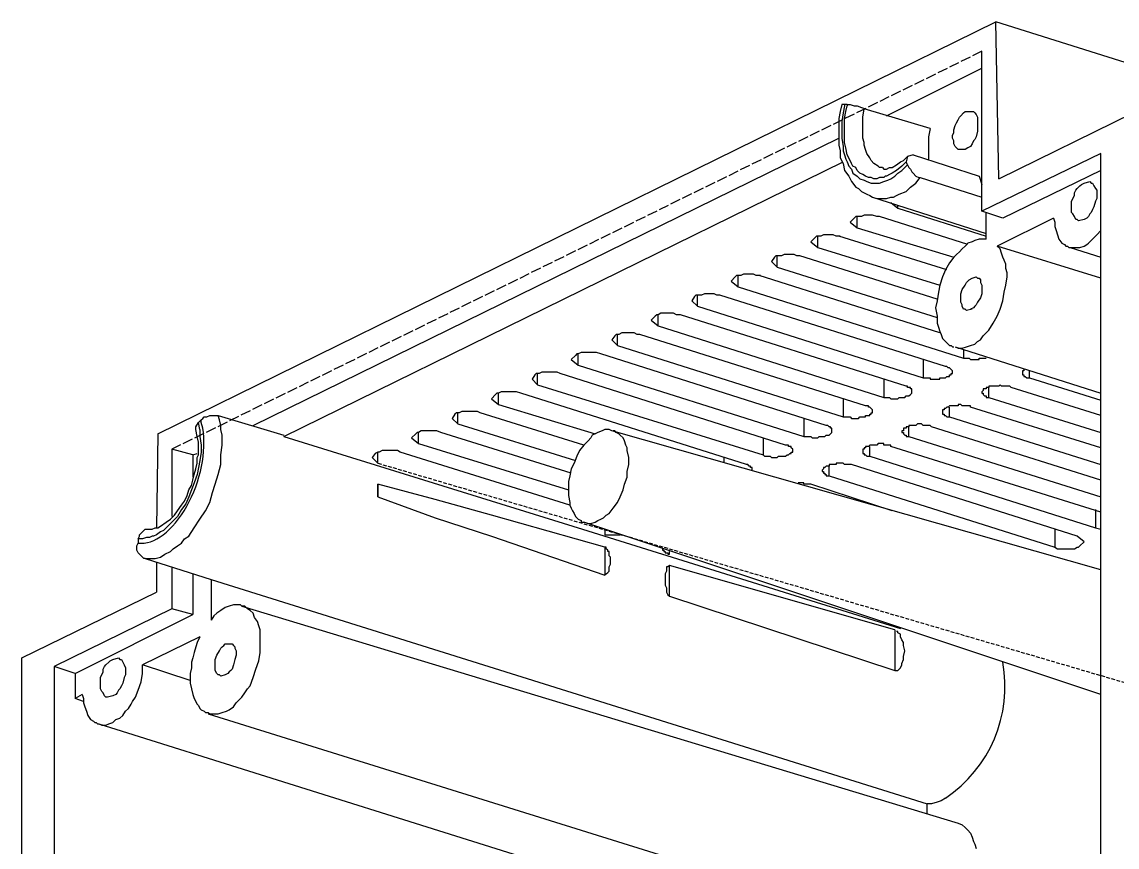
# Model space of a CAD drawing. Header units: millimetres. Extents: x 2689 to 2999, y 977 to 1485.
# Drawn here: x 2688.6 to 2756.8, y 1113.9 to 1165.3 of the extents above; entities that cross this region are included whole.
import ezdxf

# ---------------------------------------------------------------- set-up
doc = ezdxf.new("R2010")
doc.units = ezdxf.units.MM
doc.linetypes.add('PDF_IMPORT', pattern=[1, 0.8, -0.2])
doc.layers.add('PDF_几何图形', color=7, linetype='Continuous')

msp = doc.modelspace()

# ---------------------------------------------------------------- linework, layer by layer
at = {"layer": 'PDF_几何图形', "lineweight": -3}
for points in [[(2697.025, 1139.628), (2749.212, 1165.285)], [(2793.021, 1151.497), (2749.212, 1165.285)], [(2749.386, 1155.511), (2749.212, 1165.285)], [(2748.339, 1153.504), (2748.339, 1163.453)], [(2742.405, 1159.438), (2748.339, 1162.406)], [(2739.787, 1160.137), (2739.612, 1160.137), (2739.525, 1159.7), (2739.437, 1159.264), (2739.437, 1158.915), (2739.437, 1158.478), (2739.437, 1158.042), (2739.437, 1157.606), (2739.525, 1157.257), (2739.525, 1156.82), (2739.699, 1156.471), (2739.787, 1156.035), (2740.048, 1155.686), (2740.223, 1155.337), (2740.485, 1154.988), (2740.659, 1154.9), (2740.834, 1154.726), (2741.008, 1154.639), (2741.183, 1154.551), (2741.357, 1154.464), (2741.532, 1154.377)], [(2739.961, 1160.137), (2739.787, 1160.137)], [(2739.787, 1160.137), (2739.787, 1160.049)], [(2739.961, 1160.137), (2739.961, 1160.049)], [(2739.961, 1160.137), (2740.136, 1160.137), (2740.397, 1160.049), (2740.572, 1160.049), (2740.834, 1159.962), (2741.096, 1159.875)], [(2739.787, 1160.049), (2739.699, 1159.613), (2739.612, 1159.089), (2739.612, 1158.566), (2739.612, 1158.042), (2739.699, 1157.519), (2739.699, 1157.257), (2739.787, 1156.995), (2739.874, 1156.733), (2739.961, 1156.559), (2740.048, 1156.297), (2740.223, 1156.122), (2740.31, 1155.86), (2740.572, 1155.686), (2740.747, 1155.511), (2741.008, 1155.424), (2741.183, 1155.337), (2741.445, 1155.25), (2741.706, 1155.25), (2741.968, 1155.25), (2742.23, 1155.337), (2742.492, 1155.424), (2742.666, 1155.511), (2742.928, 1155.686), (2743.103, 1155.86), (2743.365, 1156.035), (2743.714, 1156.384)], [(2743.626, 1156.559), (2743.365, 1156.297), (2743.016, 1156.035), (2742.754, 1155.86), (2742.579, 1155.773), (2742.405, 1155.686), (2742.317, 1155.686), (2742.23, 1155.599), (2742.143, 1155.599), (2741.968, 1155.599), (2741.794, 1155.511), (2741.619, 1155.511), (2741.445, 1155.599), (2741.27, 1155.599), (2741.096, 1155.686), (2740.921, 1155.773), (2740.747, 1155.86), (2740.572, 1156.035), (2740.485, 1156.209), (2740.31, 1156.297), (2740.223, 1156.471), (2740.136, 1156.646), (2739.961, 1156.995), (2739.874, 1157.431), (2739.787, 1157.78), (2739.787, 1158.129), (2739.787, 1158.566), (2739.787, 1158.915), (2739.787, 1159.264), (2739.874, 1159.7), (2739.961, 1160.049)], [(2742.143, 1156.209), (2741.968, 1156.209), (2741.881, 1156.297), (2741.619, 1156.471), (2741.445, 1156.646), (2741.357, 1156.82), (2741.183, 1157.082), (2741.096, 1157.344), (2741.008, 1157.606), (2741.008, 1157.78), (2740.921, 1158.042), (2740.921, 1158.304), (2740.921, 1158.828), (2740.921, 1159.351), (2741.008, 1159.875)], [(2745.11, 1158.653), (2741.008, 1159.875)], [(2746.943, 1157.344), (2746.855, 1157.344), (2746.768, 1157.431), (2746.681, 1157.519), (2746.594, 1157.693), (2746.594, 1157.868), (2746.506, 1158.042), (2746.506, 1158.217), (2746.594, 1158.391), (2746.594, 1158.566), (2746.681, 1158.828), (2746.768, 1159.002), (2746.855, 1159.177), (2746.943, 1159.351), (2747.03, 1159.438), (2747.204, 1159.613), (2747.292, 1159.7)], [(2747.641, 1159.7), (2747.728, 1159.7), (2747.815, 1159.7), (2747.903, 1159.613), (2747.99, 1159.526), (2748.077, 1159.351), (2748.077, 1159.177), (2748.077, 1159.002), (2748.077, 1158.828), (2748.077, 1158.653), (2748.077, 1158.478), (2747.99, 1158.129), (2747.903, 1157.955), (2747.815, 1157.868), (2747.728, 1157.693), (2747.641, 1157.519), (2747.466, 1157.431), (2747.292, 1157.344)], [(2747.292, 1159.7), (2747.728, 1159.7)], [(2749.386, 1155.511), (2757.764, 1159.613)], [(2745.11, 1158.653), (2745.023, 1158.129), (2745.023, 1157.693), (2745.023, 1157.169), (2745.023, 1156.733)], [(2702.959, 1140.152), (2739.437, 1158.042)], [(2743.452, 1156.646), (2743.714, 1156.908)], [(2743.714, 1156.908), (2743.626, 1156.559)], [(2744.063, 1156.995), (2743.714, 1156.908)], [(2744.063, 1156.995), (2748.164, 1155.686)], [(2747.292, 1157.344), (2746.943, 1157.344)], [(2755.757, 1157.082), (2748.339, 1153.504)], [(2755.757, 1036.651), (2755.757, 1157.082)], [(2704.879, 1139.454), (2739.699, 1156.559)], [(2742.143, 1156.209), (2742.23, 1156.122), (2742.405, 1156.122), (2742.579, 1156.209), (2742.754, 1156.209), (2743.016, 1156.384), (2743.277, 1156.559)], [(2743.277, 1156.559), (2743.452, 1156.646)], [(2743.714, 1156.384), (2743.626, 1156.559)], [(2743.714, 1156.384), (2743.801, 1156.209), (2743.888, 1156.122), (2743.975, 1155.948), (2744.063, 1155.86), (2744.237, 1155.686), (2744.412, 1155.599), (2744.499, 1155.599)], [(2755.757, 1156.035), (2749.648, 1153.068)], [(2743.19, 1154.551), (2743.626, 1154.726), (2743.888, 1154.988), (2744.237, 1155.25), (2744.499, 1155.599)], [(2744.499, 1155.599), (2748.339, 1154.377)], [(2748.164, 1155.686), (2748.339, 1155.162)], [(2755.059, 1155.337), (2755.146, 1155.25), (2755.233, 1155.25), (2755.32, 1155.075), (2755.408, 1154.9), (2755.495, 1154.813), (2755.495, 1154.639), (2755.495, 1154.464), (2755.495, 1154.29), (2755.408, 1154.115), (2755.32, 1153.766), (2755.233, 1153.591), (2755.146, 1153.417), (2755.059, 1153.33), (2754.971, 1153.155), (2754.884, 1153.068), (2754.71, 1152.981)], [(2754.71, 1155.25), (2755.059, 1155.337)], [(2754.361, 1152.893), (2754.273, 1152.981), (2754.186, 1152.981), (2754.099, 1153.155), (2754.011, 1153.33), (2753.924, 1153.417), (2753.924, 1153.591), (2753.924, 1153.766), (2753.924, 1153.941), (2753.924, 1154.115), (2754.099, 1154.464), (2754.099, 1154.639), (2754.186, 1154.813), (2754.273, 1154.9), (2754.448, 1155.075), (2754.535, 1155.162), (2754.71, 1155.25)], [(2741.532, 1154.377), (2741.794, 1154.29), (2741.968, 1154.29), (2742.23, 1154.29), (2742.405, 1154.29), (2742.666, 1154.377), (2742.841, 1154.377), (2743.016, 1154.464), (2743.19, 1154.551)], [(2741.532, 1154.377), (2748.601, 1152.108)], [(2742.666, 1154.028), (2743.103, 1153.679)], [(2743.103, 1153.679), (2743.103, 1153.853)], [(2743.103, 1153.679), (2748.601, 1151.933)], [(2749.648, 1153.068), (2748.339, 1153.504)], [(2748.601, 1151.759), (2748.601, 1153.417)], [(2740.397, 1153.068), (2740.136, 1152.806)], [(2740.136, 1152.806), (2740.572, 1152.457)], [(2741.968, 1153.155), (2741.794, 1153.155), (2741.532, 1153.242), (2741.183, 1153.242), (2741.008, 1153.242), (2740.834, 1153.155), (2740.572, 1153.155), (2740.485, 1153.155), (2740.397, 1153.068)], [(2740.572, 1152.457), (2740.572, 1153.155)], [(2747.466, 1151.41), (2741.968, 1153.155)], [(2752.79, 1153.068), (2749.299, 1151.322)], [(2752.79, 1153.068), (2752.877, 1152.806), (2752.877, 1152.544), (2752.964, 1152.282), (2753.051, 1152.021), (2753.139, 1151.759), (2753.313, 1151.497), (2753.488, 1151.41), (2753.575, 1151.322), (2753.662, 1151.322), (2753.75, 1151.235), (2753.837, 1151.235)], [(2754.71, 1152.981), (2754.361, 1152.893)], [(2739.525, 1151.933), (2739.263, 1151.933), (2739.088, 1152.021), (2738.739, 1152.021), (2738.478, 1152.021), (2738.303, 1151.933), (2738.128, 1151.933), (2738.041, 1151.933), (2737.954, 1151.846)], [(2738.128, 1151.235), (2738.128, 1151.933)], [(2746.157, 1149.839), (2739.437, 1151.933)], [(2740.572, 1152.457), (2746.594, 1150.624)], [(2754.71, 1151.322), (2754.884, 1151.41), (2754.971, 1151.497), (2755.233, 1151.759), (2755.495, 1152.021), (2755.757, 1152.282)], [(2737.954, 1151.846), (2737.692, 1151.584)], [(2737.692, 1151.584), (2738.128, 1151.235)], [(2738.128, 1151.235), (2745.721, 1148.879)], [(2747.728, 1151.584), (2747.466, 1151.497), (2747.292, 1151.322), (2747.117, 1151.148), (2746.943, 1150.973), (2746.768, 1150.799), (2746.594, 1150.624), (2746.332, 1150.275), (2746.07, 1149.839), (2745.895, 1149.403), (2745.721, 1148.879), (2745.634, 1148.443), (2745.546, 1147.919), (2745.459, 1147.483), (2745.546, 1146.959), (2745.546, 1146.784), (2745.546, 1146.523), (2745.634, 1146.261), (2745.721, 1145.999), (2745.808, 1145.824), (2745.895, 1145.563), (2746.07, 1145.388), (2746.244, 1145.214), (2746.332, 1145.126), (2746.419, 1145.126), (2746.506, 1145.039), (2746.594, 1145.039)], [(2746.681, 1145.039), (2746.855, 1144.952), (2747.117, 1144.952), (2747.379, 1145.039), (2747.641, 1145.126), (2747.903, 1145.214), (2748.077, 1145.388), (2748.252, 1145.475), (2748.426, 1145.737), (2748.601, 1145.912), (2748.775, 1146.086), (2749.037, 1146.523), (2749.299, 1146.959), (2749.473, 1147.395), (2749.648, 1147.919), (2749.735, 1148.443), (2749.822, 1148.879), (2749.91, 1149.403), (2749.91, 1149.664), (2749.822, 1149.926), (2749.822, 1150.188), (2749.735, 1150.45), (2749.648, 1150.624), (2749.561, 1150.886), (2749.473, 1151.148), (2749.299, 1151.322)], [(2748.601, 1151.759), (2748.513, 1151.759), (2748.339, 1151.759), (2748.164, 1151.759), (2747.903, 1151.671), (2747.728, 1151.584)], [(2755.757, 1149.315), (2749.299, 1151.322)], [(2753.837, 1151.235), (2754.011, 1151.235), (2754.273, 1151.235), (2754.448, 1151.235), (2754.71, 1151.322)], [(2753.837, 1151.235), (2755.757, 1150.624)], [(2735.423, 1150.624), (2735.249, 1150.362)], [(2736.994, 1150.712), (2736.819, 1150.712), (2736.645, 1150.799), (2736.209, 1150.799), (2736.034, 1150.799), (2735.859, 1150.712), (2735.598, 1150.712), (2735.51, 1150.712), (2735.423, 1150.624)], [(2735.598, 1150.013), (2735.598, 1150.712)], [(2745.546, 1148.006), (2736.994, 1150.712)], [(2735.249, 1150.362), (2735.598, 1150.013)], [(2735.598, 1150.013), (2745.546, 1146.872)], [(2732.98, 1149.403), (2732.718, 1149.141)], [(2734.55, 1149.49), (2734.289, 1149.49), (2734.114, 1149.577), (2733.765, 1149.577), (2733.503, 1149.577), (2733.329, 1149.49), (2733.154, 1149.49), (2733.067, 1149.49), (2732.98, 1149.402)], [(2733.154, 1148.792), (2733.154, 1149.49)], [(2745.721, 1145.912), (2734.463, 1149.49)], [(2747.379, 1147.308), (2747.292, 1147.395), (2747.204, 1147.395), (2747.117, 1147.57), (2747.117, 1147.657), (2747.03, 1147.832), (2747.03, 1147.919), (2747.03, 1148.093), (2747.03, 1148.355), (2747.117, 1148.617), (2747.292, 1148.879), (2747.379, 1149.053), (2747.466, 1149.141), (2747.553, 1149.228), (2747.728, 1149.315)], [(2747.99, 1149.403), (2748.077, 1149.315), (2748.164, 1149.315), (2748.252, 1149.228), (2748.252, 1149.053), (2748.339, 1148.879), (2748.339, 1148.792), (2748.339, 1148.617), (2748.339, 1148.355), (2748.252, 1148.093), (2748.077, 1147.832), (2747.99, 1147.657), (2747.903, 1147.57), (2747.815, 1147.483), (2747.641, 1147.395)], [(2747.728, 1149.315), (2747.99, 1149.403)], [(2732.718, 1149.141), (2733.154, 1148.792)], [(2733.154, 1148.792), (2747.204, 1144.341)], [(2730.449, 1148.181), (2730.274, 1147.919)], [(2730.274, 1147.919), (2730.623, 1147.57)], [(2732.02, 1148.268), (2731.845, 1148.268), (2731.671, 1148.355), (2731.234, 1148.355), (2731.06, 1148.355), (2730.885, 1148.268), (2730.623, 1148.268), (2730.536, 1148.268), (2730.449, 1148.181)], [(2730.623, 1147.57), (2730.623, 1148.268)], [(2746.07, 1143.817), (2732.02, 1148.268)], [(2730.623, 1147.57), (2744.674, 1143.119)], [(2747.728, 1147.395), (2747.379, 1147.308)], [(2728.005, 1146.959), (2727.743, 1146.697)], [(2727.743, 1146.697), (2728.18, 1146.348)], [(2729.576, 1147.046), (2729.314, 1147.046), (2729.14, 1147.134), (2728.791, 1147.134), (2728.529, 1147.134), (2728.354, 1147.134), (2728.18, 1147.046), (2728.092, 1147.046), (2728.005, 1146.959)], [(2728.18, 1146.348), (2728.18, 1147.046)], [(2743.626, 1142.595), (2729.576, 1147.046)], [(2727.045, 1145.824), (2726.871, 1145.824), (2726.696, 1145.912), (2726.26, 1145.912), (2726.085, 1145.912), (2725.911, 1145.912), (2725.736, 1145.824), (2725.562, 1145.824), (2725.474, 1145.737)], [(2725.649, 1145.126), (2725.649, 1145.824)], [(2741.096, 1141.374), (2727.045, 1145.824)], [(2728.18, 1146.348), (2742.23, 1141.897)], [(2725.474, 1145.737), (2725.3, 1145.475)], [(2725.3, 1145.475), (2725.649, 1145.126)], [(2725.649, 1145.126), (2739.699, 1140.676)], [(2723.031, 1144.515), (2722.769, 1144.254)], [(2724.602, 1144.603), (2724.34, 1144.69), (2724.165, 1144.69), (2723.816, 1144.69), (2723.554, 1144.69), (2723.38, 1144.69), (2723.205, 1144.603), (2723.118, 1144.603), (2723.031, 1144.515)], [(2723.205, 1143.905), (2723.205, 1144.603)], [(2738.652, 1140.152), (2724.602, 1144.603)], [(2746.681, 1145.039), (2755.757, 1142.159)], [(2747.204, 1144.865), (2747.204, 1144.341)], [(2722.769, 1144.254), (2723.205, 1143.905)], [(2723.205, 1143.905), (2737.256, 1139.454)], [(2744.674, 1144.254), (2744.674, 1143.119)], [(2744.674, 1143.119), (2744.761, 1143.119), (2744.848, 1143.119), (2744.935, 1143.119), (2745.023, 1143.119), (2745.11, 1143.119), (2745.11, 1143.032), (2745.197, 1143.032), (2745.285, 1143.032), (2745.372, 1143.032), (2745.459, 1143.032), (2745.546, 1143.032), (2745.634, 1143.032), (2745.721, 1143.032), (2745.721, 1143.119), (2745.808, 1143.119), (2745.895, 1143.119), (2745.983, 1143.119), (2746.07, 1143.119), (2746.157, 1143.206), (2746.244, 1143.206), (2746.332, 1143.206), (2746.332, 1143.294), (2746.419, 1143.294), (2746.419, 1143.381), (2746.506, 1143.381), (2746.506, 1143.468), (2746.506, 1143.555), (2746.419, 1143.643), (2746.332, 1143.73), (2746.244, 1143.73), (2746.157, 1143.817), (2746.07, 1143.817)], [(2747.204, 1144.341), (2747.292, 1144.341), (2747.379, 1144.341), (2747.466, 1144.341), (2747.553, 1144.341), (2747.641, 1144.254), (2747.728, 1144.254), (2747.815, 1144.254), (2747.903, 1144.254), (2747.99, 1144.254), (2748.077, 1144.254), (2748.164, 1144.254), (2748.164, 1144.341), (2748.252, 1144.341), (2748.339, 1144.341), (2748.426, 1144.341), (2748.513, 1144.341), (2748.601, 1144.341)], [(2720.5, 1143.294), (2720.326, 1143.032)], [(2722.071, 1143.381), (2721.896, 1143.468), (2721.722, 1143.468), (2721.285, 1143.468), (2721.111, 1143.468), (2720.936, 1143.468), (2720.762, 1143.381), (2720.587, 1143.381), (2720.5, 1143.294)], [(2720.675, 1142.683), (2720.675, 1143.381)], [(2736.121, 1138.93), (2722.071, 1143.381)], [(2750.957, 1143.643), (2750.957, 1143.555), (2750.87, 1143.555), (2750.87, 1143.468), (2750.87, 1143.381), (2750.87, 1143.294), (2750.957, 1143.294), (2750.957, 1143.206), (2751.044, 1143.206), (2751.132, 1143.119), (2751.219, 1143.119), (2751.306, 1143.119)], [(2751.306, 1143.119), (2751.306, 1143.555)], [(2751.306, 1143.119), (2755.757, 1141.723)], [(2720.326, 1143.032), (2720.675, 1142.683)], [(2720.675, 1142.683), (2734.725, 1138.319)], [(2742.23, 1143.032), (2742.23, 1141.897)], [(2742.23, 1141.897), (2742.317, 1141.897), (2742.405, 1141.897), (2742.492, 1141.897), (2742.579, 1141.897), (2742.666, 1141.81), (2742.754, 1141.81), (2742.841, 1141.81), (2742.928, 1141.81), (2743.016, 1141.81), (2743.103, 1141.81), (2743.19, 1141.897), (2743.277, 1141.897), (2743.365, 1141.897), (2743.452, 1141.897), (2743.539, 1141.897), (2743.626, 1141.985), (2743.714, 1141.985), (2743.801, 1141.985), (2743.888, 1142.072), (2743.975, 1142.159), (2743.975, 1142.246), (2743.975, 1142.334), (2743.975, 1142.421), (2743.888, 1142.421), (2743.888, 1142.508), (2743.801, 1142.508), (2743.714, 1142.508), (2743.714, 1142.595), (2743.626, 1142.595)], [(2750.172, 1142.508), (2750.084, 1142.595), (2749.997, 1142.595), (2749.91, 1142.595), (2749.822, 1142.595), (2749.735, 1142.595), (2749.648, 1142.595), (2749.561, 1142.595), (2749.473, 1142.683), (2749.386, 1142.595), (2749.299, 1142.595), (2749.212, 1142.595), (2749.124, 1142.595), (2749.037, 1142.595), (2748.95, 1142.595), (2748.863, 1142.595), (2748.775, 1142.595), (2748.775, 1142.508), (2748.688, 1142.508), (2748.601, 1142.508), (2748.601, 1142.421), (2748.513, 1142.421), (2748.426, 1142.421), (2748.426, 1142.334), (2748.339, 1142.246), (2748.339, 1142.159), (2748.426, 1142.159), (2748.426, 1142.072), (2748.513, 1141.985), (2748.601, 1141.985), (2748.601, 1141.897), (2748.688, 1141.897), (2748.775, 1141.897)], [(2748.775, 1141.897), (2748.775, 1142.508)], [(2755.757, 1140.763), (2750.172, 1142.508)], [(2718.057, 1142.072), (2717.795, 1141.81)], [(2717.795, 1141.81), (2718.231, 1141.461)], [(2719.627, 1142.159), (2719.366, 1142.246), (2719.191, 1142.246), (2718.842, 1142.246), (2718.58, 1142.246), (2718.406, 1142.246), (2718.231, 1142.159), (2718.144, 1142.159), (2718.057, 1142.072)], [(2718.231, 1141.461), (2718.231, 1142.159)], [(2733.678, 1137.708), (2719.627, 1142.159)], [(2739.699, 1141.81), (2739.699, 1140.676)], [(2748.775, 1141.897), (2755.757, 1139.716)], [(2717.097, 1140.937), (2716.922, 1141.025), (2716.747, 1141.025), (2716.311, 1141.025), (2716.137, 1141.025), (2715.962, 1141.025), (2715.788, 1140.937), (2715.613, 1140.937), (2715.526, 1140.85)], [(2718.231, 1141.461), (2724.253, 1139.628)], [(2739.699, 1140.676), (2739.787, 1140.676), (2739.874, 1140.676), (2739.961, 1140.676), (2740.048, 1140.676), (2740.136, 1140.676), (2740.223, 1140.588), (2740.31, 1140.588), (2740.397, 1140.588), (2740.485, 1140.588), (2740.572, 1140.588), (2740.659, 1140.588), (2740.747, 1140.676), (2740.834, 1140.676), (2740.921, 1140.676), (2741.008, 1140.676), (2741.096, 1140.676), (2741.096, 1140.763), (2741.183, 1140.763), (2741.27, 1140.763), (2741.357, 1140.763), (2741.357, 1140.85), (2741.445, 1140.85), (2741.445, 1140.937), (2741.532, 1140.937), (2741.532, 1141.025), (2741.532, 1141.112), (2741.445, 1141.199), (2741.357, 1141.286), (2741.27, 1141.286), (2741.27, 1141.374), (2741.183, 1141.374), (2741.096, 1141.374)], [(2747.641, 1141.286), (2747.641, 1141.374), (2747.553, 1141.374), (2747.466, 1141.374), (2747.379, 1141.374), (2747.292, 1141.374), (2747.204, 1141.374), (2747.117, 1141.374), (2747.03, 1141.461), (2746.943, 1141.461), (2746.855, 1141.461), (2746.855, 1141.374), (2746.768, 1141.374), (2746.681, 1141.374), (2746.594, 1141.374), (2746.506, 1141.374), (2746.419, 1141.374), (2746.332, 1141.374), (2746.244, 1141.286), (2746.157, 1141.286), (2746.07, 1141.199), (2745.983, 1141.199), (2745.983, 1141.112), (2745.895, 1141.112), (2745.895, 1141.025), (2745.895, 1140.937), (2745.895, 1140.85), (2745.983, 1140.85), (2745.983, 1140.763), (2746.07, 1140.763), (2746.157, 1140.676), (2746.244, 1140.676), (2746.332, 1140.676)], [(2746.332, 1140.676), (2746.332, 1141.286)], [(2755.757, 1138.756), (2747.641, 1141.286)], [(2697.461, 1132.123), (2697.81, 1132.298), (2697.985, 1132.472), (2698.246, 1132.647), (2698.508, 1132.821), (2698.683, 1133.083), (2698.945, 1133.258), (2699.294, 1133.781), (2699.643, 1134.305), (2699.992, 1134.829), (2700.254, 1135.352), (2700.428, 1135.963), (2700.603, 1136.487), (2700.777, 1137.098), (2700.952, 1137.708), (2700.952, 1138.319), (2701.039, 1138.93), (2701.039, 1139.541), (2700.952, 1139.89), (2700.952, 1140.152), (2700.865, 1140.501), (2700.777, 1140.763)], [(2699.381, 1139.89), (2699.381, 1140.065), (2699.555, 1140.326)], [(2699.73, 1140.501), (2699.555, 1140.326)], [(2699.643, 1139.89), (2699.555, 1140.326)], [(2699.73, 1140.501), (2699.817, 1140.588), (2699.905, 1140.676), (2700.079, 1140.676), (2700.254, 1140.763), (2700.341, 1140.763), (2700.515, 1140.763), (2700.69, 1140.763), (2700.777, 1140.763)], [(2699.73, 1140.326), (2699.73, 1140.501)], [(2699.817, 1139.977), (2699.73, 1140.326)], [(2700.777, 1140.763), (2704.879, 1139.541)], [(2715.526, 1140.85), (2715.351, 1140.588)], [(2715.351, 1140.588), (2715.7, 1140.239)], [(2715.7, 1140.239), (2715.7, 1140.937)], [(2723.554, 1138.93), (2717.097, 1140.937)], [(2737.256, 1140.588), (2737.256, 1139.454)], [(2746.332, 1140.676), (2755.757, 1137.708)], [(2699.643, 1139.89), (2699.643, 1139.454), (2699.73, 1138.93), (2699.73, 1138.494), (2699.643, 1137.97), (2699.555, 1137.534), (2699.468, 1137.098), (2699.294, 1136.574), (2699.119, 1136.138), (2698.945, 1135.701), (2698.77, 1135.265), (2698.508, 1134.916), (2698.246, 1134.479), (2697.897, 1134.13), (2697.548, 1133.781), (2697.374, 1133.607), (2697.199, 1133.52), (2696.937, 1133.345), (2696.763, 1133.258), (2696.676, 1133.258), (2696.501, 1133.17), (2696.327, 1133.17), (2696.065, 1133.083), (2695.803, 1133.083)], [(2699.555, 1138.319), (2699.555, 1138.668), (2699.555, 1139.105), (2699.468, 1139.454), (2699.381, 1139.89)], [(2714.653, 1139.716), (2714.391, 1139.803), (2714.217, 1139.803), (2713.868, 1139.803), (2713.606, 1139.803), (2713.431, 1139.803), (2713.257, 1139.716), (2713.169, 1139.716), (2713.082, 1139.628)], [(2713.257, 1139.017), (2713.257, 1139.716)], [(2722.769, 1137.185), (2714.653, 1139.716)], [(2715.7, 1140.239), (2723.031, 1137.97)], [(2724.427, 1139.716), (2724.253, 1139.628), (2724.078, 1139.541), (2723.991, 1139.367), (2723.816, 1139.192), (2723.554, 1138.93), (2723.293, 1138.581), (2723.118, 1138.232), (2722.944, 1137.796), (2722.769, 1137.447), (2722.682, 1137.01), (2722.595, 1136.661), (2722.595, 1136.225), (2722.595, 1135.789), (2722.682, 1135.352), (2722.682, 1135.178), (2722.769, 1135.003), (2722.856, 1134.829), (2722.944, 1134.654), (2723.031, 1134.479), (2723.205, 1134.305), (2723.38, 1134.218), (2723.38, 1134.13), (2723.467, 1134.13), (2723.554, 1134.13)], [(2725.3, 1139.803), (2725.125, 1139.89), (2724.864, 1139.89), (2724.689, 1139.803), (2724.427, 1139.716)], [(2724.427, 1134.218), (2724.602, 1134.305), (2724.776, 1134.392), (2724.951, 1134.567), (2725.125, 1134.654), (2725.387, 1135.003), (2725.649, 1135.352), (2725.823, 1135.701), (2725.998, 1136.138), (2726.085, 1136.487), (2726.26, 1136.923), (2726.26, 1137.272), (2726.347, 1137.708), (2726.347, 1138.145), (2726.26, 1138.581), (2726.26, 1138.756), (2726.173, 1138.93), (2726.085, 1139.192), (2725.998, 1139.367), (2725.823, 1139.541), (2725.736, 1139.628), (2725.562, 1139.716), (2725.474, 1139.803), (2725.387, 1139.803)], [(2755.757, 1131.163), (2725.3, 1139.803)], [(2737.256, 1139.454), (2737.343, 1139.454), (2737.43, 1139.454), (2737.518, 1139.454), (2737.605, 1139.454), (2737.692, 1139.454), (2737.779, 1139.367), (2737.867, 1139.367), (2737.954, 1139.367), (2738.041, 1139.367), (2738.128, 1139.367), (2738.216, 1139.454), (2738.303, 1139.454), (2738.39, 1139.454), (2738.478, 1139.454), (2738.565, 1139.454), (2738.652, 1139.541), (2738.739, 1139.541), (2738.827, 1139.541), (2738.914, 1139.628), (2739.001, 1139.716), (2739.001, 1139.803), (2739.001, 1139.89), (2739.001, 1139.977), (2738.914, 1139.977), (2738.914, 1140.065), (2738.827, 1140.065), (2738.739, 1140.152), (2738.652, 1140.152)], [(2745.197, 1140.065), (2745.11, 1140.152), (2745.023, 1140.152), (2744.935, 1140.152), (2744.848, 1140.152), (2744.761, 1140.152), (2744.674, 1140.152), (2744.586, 1140.239), (2744.499, 1140.239), (2744.412, 1140.239), (2744.325, 1140.239), (2744.237, 1140.152), (2744.15, 1140.152), (2744.063, 1140.152), (2743.975, 1140.152), (2743.888, 1140.152), (2743.801, 1140.152), (2743.801, 1140.065), (2743.714, 1140.065), (2743.626, 1140.065), (2743.626, 1139.977), (2743.539, 1139.977), (2743.452, 1139.977), (2743.452, 1139.89), (2743.452, 1139.803), (2743.365, 1139.803), (2743.365, 1139.716), (2743.452, 1139.716), (2743.452, 1139.628), (2743.539, 1139.541), (2743.626, 1139.541), (2743.626, 1139.454), (2743.714, 1139.454), (2743.801, 1139.454)], [(2743.801, 1139.454), (2743.801, 1140.065)], [(2755.757, 1136.748), (2745.197, 1140.065)], [(2697.025, 1139.628), (2696.937, 1133.781)], [(2704.879, 1139.454), (2723.467, 1133.694), (2743.277, 1127.498)], [(2713.082, 1139.628), (2712.82, 1139.367)], [(2712.82, 1139.367), (2713.257, 1139.017)], [(2713.257, 1139.017), (2722.595, 1136.138)], [(2734.725, 1139.367), (2734.725, 1138.319)], [(2742.666, 1138.843), (2742.666, 1138.93), (2742.579, 1138.93), (2742.492, 1138.93), (2742.405, 1138.93), (2742.317, 1138.93), (2742.23, 1138.93), (2742.23, 1139.017), (2742.143, 1139.017), (2742.056, 1139.017), (2741.968, 1139.017), (2741.881, 1139.017), (2741.794, 1138.93), (2741.706, 1138.93), (2741.619, 1138.93), (2741.532, 1138.93), (2741.445, 1138.93), (2741.357, 1138.93), (2741.27, 1138.843), (2741.183, 1138.843), (2741.096, 1138.843), (2741.096, 1138.756), (2741.008, 1138.756), (2741.008, 1138.668), (2740.921, 1138.668), (2740.921, 1138.581), (2740.921, 1138.494), (2740.921, 1138.407), (2741.008, 1138.407), (2741.008, 1138.319), (2741.096, 1138.319), (2741.183, 1138.232), (2741.27, 1138.232), (2741.357, 1138.232)], [(2743.801, 1139.454), (2755.757, 1135.701)], [(2699.206, 1138.319), (2697.897, 1138.668)], [(2697.897, 1138.668), (2697.897, 1134.479)], [(2699.206, 1138.319), (2699.468, 1138.407)], [(2699.206, 1138.319), (2699.206, 1136.923)], [(2699.468, 1138.145), (2699.555, 1138.319)], [(2710.551, 1138.407), (2710.377, 1138.145)], [(2712.122, 1138.494), (2711.948, 1138.581), (2711.773, 1138.581), (2711.337, 1138.581), (2711.162, 1138.581), (2710.988, 1138.581), (2710.813, 1138.494), (2710.726, 1138.494), (2710.551, 1138.407)], [(2710.726, 1137.796), (2710.726, 1138.494)], [(2722.682, 1135.178), (2712.122, 1138.494)], [(2734.725, 1138.319), (2734.812, 1138.232), (2734.899, 1138.232), (2734.987, 1138.232), (2735.074, 1138.232), (2735.161, 1138.232), (2735.249, 1138.145), (2735.336, 1138.145), (2735.423, 1138.145), (2735.51, 1138.145), (2735.598, 1138.145), (2735.685, 1138.232), (2735.772, 1138.232), (2735.859, 1138.232), (2735.947, 1138.232), (2736.034, 1138.232), (2736.121, 1138.232), (2736.209, 1138.319), (2736.296, 1138.319), (2736.383, 1138.407), (2736.47, 1138.407), (2736.47, 1138.494), (2736.558, 1138.494), (2736.558, 1138.581), (2736.558, 1138.668), (2736.47, 1138.756), (2736.47, 1138.843), (2736.383, 1138.843), (2736.296, 1138.843), (2736.296, 1138.93), (2736.209, 1138.93), (2736.121, 1138.93)], [(2741.357, 1138.232), (2741.357, 1138.843)], [(2755.757, 1134.741), (2742.666, 1138.843)], [(2696.501, 1133.694), (2696.676, 1133.694), (2696.85, 1133.781), (2697.025, 1133.781), (2697.199, 1133.869), (2697.548, 1134.13), (2697.81, 1134.305), (2698.072, 1134.567), (2698.246, 1134.829), (2698.508, 1135.178), (2698.683, 1135.439), (2698.857, 1135.789), (2698.945, 1136.138), (2699.119, 1136.399), (2699.206, 1136.748), (2699.294, 1137.098), (2699.381, 1137.447), (2699.468, 1137.796), (2699.468, 1138.145)], [(2710.377, 1138.145), (2710.726, 1137.796)], [(2732.281, 1138.145), (2732.281, 1137.883)], [(2734.027, 1137.359), (2734.027, 1137.447), (2734.027, 1137.534), (2733.94, 1137.534), (2733.94, 1137.621), (2733.852, 1137.621), (2733.765, 1137.708), (2733.678, 1137.708)], [(2740.223, 1137.708), (2740.136, 1137.708), (2740.048, 1137.708), (2739.961, 1137.708), (2739.874, 1137.708), (2739.787, 1137.708), (2739.699, 1137.796), (2739.612, 1137.796), (2739.525, 1137.796), (2739.437, 1137.796), (2739.35, 1137.796), (2739.263, 1137.796), (2739.263, 1137.708), (2739.176, 1137.708), (2739.088, 1137.708), (2739.001, 1137.708), (2738.914, 1137.708), (2738.827, 1137.708), (2738.827, 1137.621), (2738.739, 1137.621), (2738.652, 1137.621), (2738.565, 1137.534), (2738.478, 1137.534), (2738.478, 1137.447), (2738.39, 1137.359), (2738.39, 1137.272), (2738.478, 1137.272), (2738.478, 1137.185), (2738.565, 1137.185), (2738.565, 1137.098), (2738.652, 1137.098), (2738.652, 1137.01), (2738.739, 1137.01), (2738.827, 1137.01)], [(2738.827, 1137.01), (2738.827, 1137.621)], [(2754.273, 1133.258), (2740.223, 1137.708)], [(2741.357, 1138.232), (2755.408, 1133.781)], [(2738.827, 1137.01), (2752.877, 1132.56)], [(2710.726, 1135.701), (2710.726, 1136.487)], [(2724.864, 1132.56), (2717.795, 1134.567), (2714.304, 1135.527), (2710.726, 1136.487)], [(2710.726, 1136.487), (2710.726, 1136.399), (2710.726, 1136.312), (2710.726, 1136.225), (2710.726, 1136.05), (2710.726, 1135.963), (2710.726, 1135.876), (2710.726, 1135.701)], [(2737.692, 1136.487), (2737.605, 1136.487), (2737.518, 1136.487), (2737.43, 1136.487), (2737.343, 1136.487), (2737.256, 1136.487), (2737.256, 1136.574), (2737.168, 1136.574), (2737.081, 1136.574), (2736.994, 1136.574), (2736.907, 1136.574)], [(2742.754, 1134.829), (2737.692, 1136.487)], [(2710.726, 1135.701), (2714.304, 1134.392), (2717.795, 1133.258), (2724.864, 1130.814)], [(2755.408, 1134.916), (2755.408, 1133.781)], [(2723.554, 1134.13), (2723.816, 1134.043), (2723.991, 1134.043), (2724.253, 1134.13), (2724.427, 1134.218)], [(2695.803, 1133.083), (2695.89, 1133.258), (2695.89, 1133.345), (2695.977, 1133.432), (2696.065, 1133.52), (2696.152, 1133.607), (2696.239, 1133.694), (2696.414, 1133.694), (2696.501, 1133.694), (2696.588, 1133.694)], [(2755.757, 1123.396), (2723.554, 1134.13)], [(2724.864, 1133.694), (2724.864, 1133.432)], [(2752.877, 1133.694), (2752.877, 1132.56)], [(2755.408, 1133.781), (2755.757, 1133.694)], [(2696.239, 1131.861), (2696.152, 1131.861), (2696.065, 1131.949), (2695.977, 1132.036), (2695.89, 1132.123), (2695.803, 1132.21), (2695.716, 1132.385), (2695.716, 1132.56), (2695.716, 1132.647), (2695.803, 1132.821)], [(2695.803, 1133.083), (2695.803, 1132.821)], [(2724.864, 1133.432), (2724.864, 1133.345), (2724.951, 1133.345), (2725.038, 1133.345), (2725.125, 1133.345), (2725.213, 1133.345), (2725.3, 1133.345), (2725.387, 1133.345), (2725.474, 1133.345), (2725.562, 1133.345), (2725.649, 1133.345), (2725.736, 1133.345), (2725.823, 1133.345)], [(2754.71, 1132.909), (2754.273, 1133.258)], [(2754.448, 1132.647), (2754.71, 1132.909)], [(2724.864, 1132.56), (2724.864, 1130.814)], [(2724.864, 1130.814), (2724.951, 1130.901), (2725.038, 1130.989), (2725.125, 1131.076), (2725.125, 1131.338), (2725.213, 1131.512), (2725.213, 1131.6), (2725.213, 1131.687), (2725.213, 1131.949), (2725.125, 1132.036), (2725.125, 1132.123), (2725.125, 1132.21), (2725.125, 1132.298), (2725.038, 1132.298), (2725.038, 1132.385), (2724.951, 1132.472), (2724.951, 1132.56), (2724.864, 1132.56)], [(2728.442, 1132.472), (2728.442, 1132.385), (2728.529, 1132.385), (2728.529, 1132.298), (2728.616, 1132.298), (2728.616, 1132.21), (2728.703, 1132.21), (2728.791, 1132.21), (2728.791, 1132.123), (2728.878, 1132.123)], [(2728.878, 1132.123), (2728.878, 1132.298)], [(2752.877, 1132.56), (2753.051, 1132.472), (2753.313, 1132.472), (2753.662, 1132.472), (2753.837, 1132.472), (2754.099, 1132.472), (2754.273, 1132.56), (2754.361, 1132.56), (2754.448, 1132.647)], [(2696.239, 1131.861), (2696.501, 1131.861), (2696.85, 1131.861), (2697.199, 1131.949), (2697.461, 1132.123)], [(2696.239, 1131.861), (2700.341, 1130.552)], [(2696.937, 1131.6), (2696.937, 1129.767)], [(2697.897, 1131.338), (2697.897, 1128.72)], [(2699.206, 1130.901), (2699.206, 1128.371)], [(2728.878, 1131.425), (2728.791, 1131.338), (2728.703, 1131.338), (2728.703, 1131.076), (2728.616, 1130.901), (2728.616, 1130.727), (2728.616, 1130.552), (2728.616, 1130.465), (2728.616, 1130.203), (2728.703, 1130.029), (2728.703, 1129.767), (2728.791, 1129.592), (2728.878, 1129.505)], [(2728.878, 1129.505), (2728.878, 1131.425)], [(2742.928, 1127.411), (2728.878, 1131.425)], [(2700.341, 1130.552), (2700.341, 1128.022)], [(2700.341, 1130.552), (2744.935, 1116.589)], [(2688.56, 1125.665), (2696.937, 1129.767)], [(2728.878, 1129.505), (2742.928, 1124.88)], [(2700.166, 1122.175), (2700.341, 1122.175), (2700.428, 1122.175), (2700.603, 1122.175), (2700.777, 1122.175), (2701.039, 1122.262), (2701.301, 1122.349), (2701.475, 1122.436), (2701.737, 1122.611), (2701.912, 1122.873), (2702.086, 1123.047), (2702.261, 1123.222), (2702.435, 1123.484), (2702.61, 1123.745), (2702.784, 1123.92), (2702.959, 1124.444), (2703.134, 1124.967), (2703.308, 1125.491), (2703.395, 1126.014), (2703.395, 1126.363), (2703.395, 1126.625), (2703.395, 1126.887), (2703.395, 1127.149), (2703.395, 1127.411), (2703.308, 1127.672), (2703.221, 1127.934), (2703.046, 1128.196), (2702.959, 1128.458), (2702.784, 1128.632), (2702.61, 1128.72), (2702.523, 1128.807), (2702.435, 1128.894), (2702.348, 1128.894), (2702.261, 1128.894)], [(2701.214, 1128.807), (2700.952, 1128.632), (2700.69, 1128.458), (2700.515, 1128.283), (2700.341, 1128.022)], [(2702.261, 1128.894), (2702.174, 1128.982), (2701.999, 1128.982), (2701.737, 1128.982), (2701.475, 1128.894), (2701.214, 1128.807)], [(2702.261, 1128.894), (2746.855, 1115.368)], [(2697.897, 1128.72), (2690.567, 1125.142)], [(2691.876, 1124.705), (2699.206, 1128.371)], [(2699.206, 1128.371), (2697.897, 1128.72)], [(2742.928, 1127.411), (2742.928, 1124.88)], [(2699.643, 1126.974), (2696.065, 1125.229)], [(2699.643, 1126.974), (2699.468, 1126.625), (2699.381, 1126.363), (2699.294, 1126.014), (2699.206, 1125.665), (2699.119, 1125.403), (2699.119, 1125.054), (2699.032, 1124.705), (2699.032, 1124.444), (2699.032, 1124.094), (2699.119, 1123.745), (2699.206, 1123.396), (2699.294, 1123.134), (2699.468, 1122.785), (2699.555, 1122.698), (2699.643, 1122.524), (2699.73, 1122.436), (2699.905, 1122.349), (2699.992, 1122.262), (2700.079, 1122.262), (2700.166, 1122.262), (2700.254, 1122.175)], [(2742.928, 1124.88), (2743.103, 1124.88), (2743.19, 1124.967), (2743.277, 1125.054), (2743.365, 1125.229), (2743.365, 1125.316), (2743.452, 1125.578), (2743.452, 1125.753), (2743.539, 1126.102), (2743.452, 1126.451), (2743.452, 1126.625), (2743.365, 1126.8), (2743.277, 1126.974), (2743.277, 1127.062), (2743.277, 1127.149), (2743.103, 1127.236), (2743.103, 1127.323), (2743.016, 1127.323)], [(2700.952, 1124.531), (2700.865, 1124.618), (2700.777, 1124.618), (2700.69, 1124.705), (2700.603, 1124.88), (2700.603, 1124.967), (2700.603, 1125.142), (2700.603, 1125.316), (2700.603, 1125.578), (2700.69, 1125.84), (2700.865, 1126.102), (2700.952, 1126.276), (2701.039, 1126.363), (2701.126, 1126.451), (2701.214, 1126.538)], [(2701.563, 1126.538), (2701.65, 1126.538), (2701.737, 1126.451), (2701.824, 1126.363), (2701.824, 1126.276), (2701.912, 1126.102), (2701.912, 1126.014), (2701.912, 1125.84), (2701.824, 1125.578), (2701.737, 1125.229), (2701.65, 1124.967), (2701.563, 1124.88), (2701.475, 1124.793), (2701.388, 1124.705), (2701.214, 1124.618)], [(2701.214, 1126.538), (2701.563, 1126.538)], [(2688.56, 1002.092), (2688.56, 1125.665)], [(2693.883, 1123.222), (2693.796, 1123.222), (2693.708, 1123.309), (2693.621, 1123.484), (2693.534, 1123.571), (2693.447, 1123.745), (2693.447, 1123.92), (2693.447, 1124.094), (2693.447, 1124.269), (2693.447, 1124.444), (2693.621, 1124.793), (2693.621, 1124.967), (2693.708, 1125.142), (2693.796, 1125.229), (2693.97, 1125.403), (2694.058, 1125.491), (2694.232, 1125.578)], [(2694.581, 1125.665), (2694.668, 1125.578), (2694.756, 1125.578), (2694.843, 1125.403), (2694.93, 1125.229), (2695.017, 1125.054), (2695.017, 1124.967), (2695.017, 1124.793), (2695.017, 1124.618), (2694.93, 1124.444), (2694.843, 1124.094), (2694.756, 1123.92), (2694.668, 1123.745), (2694.581, 1123.658), (2694.494, 1123.484), (2694.407, 1123.396), (2694.232, 1123.309)], [(2694.232, 1125.578), (2694.581, 1125.665)], [(2690.567, 1125.142), (2690.567, 1004.623)], [(2691.876, 1124.705), (2690.567, 1125.142)], [(2691.876, 1124.705), (2691.876, 1123.134)], [(2694.232, 1121.651), (2694.407, 1121.825), (2694.668, 1121.913), (2694.843, 1122.087), (2695.017, 1122.349), (2695.192, 1122.524), (2695.367, 1122.785), (2695.454, 1122.96), (2695.628, 1123.222), (2695.803, 1123.658), (2695.977, 1124.182), (2696.065, 1124.705), (2696.065, 1124.967), (2696.065, 1125.229)], [(2699.032, 1124.269), (2696.065, 1125.229)], [(2701.214, 1124.618), (2700.952, 1124.531)], [(2692.312, 1123.396), (2691.876, 1123.134)], [(2692.312, 1123.396), (2692.399, 1123.134), (2692.399, 1122.873), (2692.487, 1122.611), (2692.574, 1122.349), (2692.661, 1122.087), (2692.836, 1121.825), (2693.01, 1121.738), (2693.098, 1121.651), (2693.185, 1121.651), (2693.272, 1121.564), (2693.359, 1121.564)], [(2694.232, 1123.309), (2693.883, 1123.222)], [(2692.399, 1122.96), (2691.876, 1123.134)], [(2700.166, 1122.175), (2744.674, 1108.299)], [(2693.359, 1121.564), (2693.534, 1121.476), (2693.796, 1121.476), (2693.97, 1121.564), (2694.232, 1121.651)], [(2693.359, 1121.564), (2737.779, 1107.601)], [(2746.07, 1116.938), (2745.808, 1116.764), (2745.546, 1116.677), (2745.197, 1116.589), (2744.935, 1116.589)], [(2744.935, 1115.978), (2744.935, 1116.589)], [(2746.855, 1115.368), (2747.117, 1115.28), (2747.292, 1115.106), (2747.466, 1114.931), (2747.641, 1114.757), (2747.728, 1114.495), (2747.815, 1114.233), (2747.903, 1114.058), (2747.99, 1113.797)]]:
    msp.add_lwpolyline(points, dxfattribs=at)
at = {"layer": 'PDF_几何图形', "linetype": 'PDF_IMPORT', "lineweight": -3, "ltscale": 0.805752}
msp.add_lwpolyline([(2748.339, 1163.453), (2697.897, 1138.668)], dxfattribs=at)
at = {"layer": 'PDF_几何图形', "linetype": 'PDF_IMPORT', "lineweight": -3, "ltscale": 0.282568}
msp.add_lwpolyline([(2710.726, 1137.796), (2782.636, 1116.677)], dxfattribs=at)
at = {"layer": 'PDF_几何图形', "lineweight": -3}
msp.add_arc((2741.401, 1123.901), 8.383, 303.84656, 10.32779, dxfattribs=at)
msp.add_ellipse((2697.082, 1137.318), major_axis=(1.53, 4.436), ratio=0.532558, start_param=3.244866, end_param=5.524783, dxfattribs=at)

doc.saveas('drawing.dxf')
